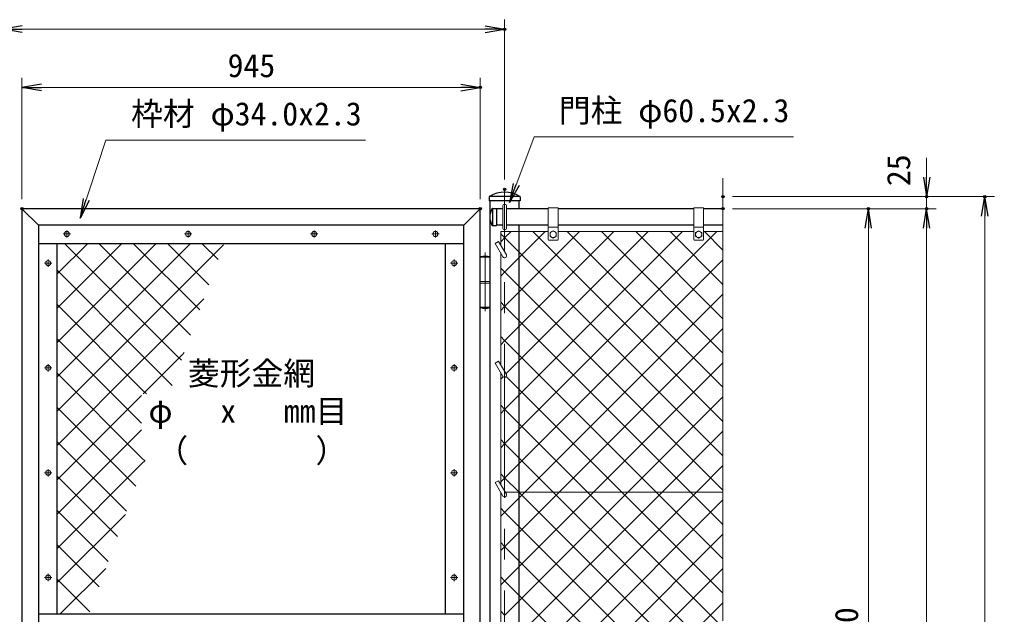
# Model space of a CAD drawing. Units: millimetres, scale not verified. Extents: x -4200 to 4200, y -2970 to 2970.
# Drawn here: x -2584 to -574, y 425 to 1651 of the extents above; entities that cross this region are included whole.
import ezdxf
from ezdxf.enums import TextEntityAlignment as Align

# ---------------------------------------------------------------- set-up
doc = ezdxf.new("R2010")
doc.units = ezdxf.units.MM
doc.header["$LTSCALE"] = 10
doc.header["$PDMODE"] = 32
doc.header["$PDSIZE"] = 5
doc.linetypes.add('USER1', pattern=[50.8, 31.75, -6.35, 6.35, -6.35])
for name, color, linetype, lineweight in [('0-0_D-STR1', 1, 'Continuous', 25), ('0-2_D-STR3', 3, 'Continuous', 13), ('0-3_D-BMK', 2, 'USER1', 13), ('0-6_D-STR-TXT', 7, 'Continuous', 13), ('0-7_D-STR-DIM', 7, 'Continuous', 13), ('0-B_D-STR2', 7, 'Continuous', 13)]:
    doc.layers.add(name, color=color, linetype=linetype, lineweight=lineweight)
doc.layers.add('0-8_0', color=7, linetype='Continuous')
doc.layers.add('0-9_Defpoints', color=8, linetype='Continuous')
doc.styles.add('ＭＳ ゴシック', font='')
doc.styles.get('ＭＳ ゴシック').set_extended_font_data('MS Gothic')

# ---------------------------------------------------------------- blocks, each defined once
blk = doc.blocks.new('_Open')
at = {"layer": '0-8_0'}
blk.add_line((-10, 1.667), (0, 0), dxfattribs=at)
blk.add_lwpolyline([(-10, -1.667), (0, 0), (-10, 0)], dxfattribs=at)

msp = doc.modelspace()

# ---------------------------------------------------------------- linework, layer by layer
at = {"layer": '0-0_D-STR1'}
for p, q in [((-1616.15, 1285.42), (-1616.15, 1277.37)), ((-1551.95, 1277.37), (-1616.15, 1277.37)), ((-1552.28, 1286.37), (-1615.81, 1286.37)), ((-1553.8, 1261.37), (-1553.8, 1277.37)), ((-1551.95, 1285.42), (-1551.95, 1277.37)), ((-2579.3, 1261.37), (-2579.3, 384.37)), ((-1634.3, 1261.37), (-2579.3, 1261.37)), ((-2579.3, 1261.37), (-2545.3, 1227.37)), ((-1634.3, 1261.37), (-1668.3, 1227.37)), ((-1634.3, -508.63), (-1634.3, 1261.37)), ((-1609.38, 1261.87), (-1601.05, 1261.87)), ((-1609.05, 1261.87), (-1609.05, 1226.87)), ((-1601.05, 1261.87), (-1601.05, 1226.87)), ((-1588.05, 1261.37), (-1601.05, 1261.37)), ((-1494.05, 1261.37), (-1580.05, 1261.37)), ((-1194.05, 1261.37), (-1474.05, 1261.37)), ((-1134.05, 1261.37), (-1174.05, 1261.37)), ((-2545.3, 1227.37), (-2545.3, 384.37)), ((-1668.3, 1227.37), (-2545.3, 1227.37)), ((-1668.3, -474.63), (-1668.3, 1227.37)), ((-1609.38, 1226.87), (-1601.05, 1226.87)), ((-1588.05, 1227.37), (-1601.05, 1227.37)), ((-1494.05, 1227.37), (-1580.05, 1227.37)), ((-1553.8, -474.63), (-1553.8, 1227.37)), ((-1194.05, 1227.37), (-1474.05, 1227.37)), ((-1134.05, 1227.37), (-1174.05, 1227.37)), ((-1668.3, 1189.37), (-2545.3, 1189.37)), ((-2507.3, 1189.37), (-2507.3, 426.37)), ((-1706.3, 426.37), (-1706.3, 1189.37)), ((-2545.3, 426.37), (-1668.3, 426.37))]:
    msp.add_line(p, q, dxfattribs=at)
msp.add_lwpolyline([(-1614.3, 1277.37), (-1614.3, -843.63), (-1553.8, -843.63), (-1553.8, -508.63)], dxfattribs=at)
for centre, radius, start, end in [((-1614.65, 1285.42), 1.5, 120.85073, 180), ((-1584.05, 1234.2), 61.17, 59.14927, 120.85073), ((-1553.45, 1285.42), 1.5, 0, 59.14927), ((-1578.82, 1244.37), 35.72, 151.52136, 208.47864), ((-1609.38, 1260.87), 1, 90, 147.70173), ((-1609.38, 1227.87), 1, 212.29827, 270)]:
    msp.add_arc(centre, radius, start, end, dxfattribs=at)
at = {"layer": '0-2_D-STR3'}
for p, q in [((-1588.05, 1222.37), (-1588.05, 1266.37)), ((-1580.05, 1222.37), (-1580.05, 1266.37)), ((-1494.05, 1263.37), (-1494.05, 1198.37)), ((-1474.05, 1263.37), (-1494.05, 1263.37)), ((-1474.05, 1263.37), (-1474.05, 1198.37)), ((-1194.05, 1263.37), (-1194.05, 1198.37)), ((-1174.05, 1263.37), (-1194.05, 1263.37)), ((-1174.05, 1263.37), (-1174.05, 1198.37)), ((-1592.05, 1214.37), (-1494.05, 1214.37)), ((-1592.05, 1186.22), (-1592.05, 1214.37)), ((-1474.05, 1223.37), (-1494.05, 1223.37)), ((-1490.55, 1212.11), (-1484.05, 1215.87)), ((-1490.55, 1212.11), (-1490.55, 1204.63)), ((-1484.05, 1215.87), (-1477.55, 1212.11)), ((-1477.55, 1212.11), (-1477.55, 1204.63)), ((-1474.05, 1214.37), (-1194.05, 1214.37)), ((-1174.05, 1223.37), (-1194.05, 1223.37)), ((-1190.55, 1212.11), (-1184.05, 1215.87)), ((-1190.55, 1212.11), (-1190.55, 1204.63)), ((-1184.05, 1215.87), (-1177.55, 1212.11)), ((-1177.55, 1212.11), (-1177.55, 1204.63)), ((-1174.05, 1214.37), (-1134.05, 1214.37)), ((-1603.44, 1189.96), (-1596.51, 1193.96)), ((-1603.44, 1189.96), (-1587.51, 1162.37)), ((-1596.51, 1193.96), (-1580.58, 1166.37)), ((-1476.05, 1196.37), (-1492.05, 1196.37)), ((-1176.05, 1196.37), (-1192.05, 1196.37)), ((-1592.05, 939.72), (-1592.05, 1170.22)), ((-1614.3, 1161.37), (-1634.3, 1161.37)), ((-1634.3, 1161.37), (-1634.3, 1058.37)), ((-1633.8, 1162.87), (-1633.8, 1161.37)), ((-1633.8, 1162.87), (-1614.8, 1162.87)), ((-1614.8, 1162.87), (-1614.8, 1161.37)), ((-1614.3, 1161.37), (-1614.3, 1058.37)), ((-1614.3, 1111.37), (-1634.3, 1111.37)), ((-1614.3, 1108.37), (-1634.3, 1108.37)), ((-1614.3, 1058.37), (-1634.3, 1058.37)), ((-1633.8, 1058.37), (-1633.8, 1056.87)), ((-1614.8, 1056.87), (-1633.8, 1056.87)), ((-1614.8, 1058.37), (-1614.8, 1056.87)), ((-1603.44, 943.46), (-1596.51, 947.46)), ((-1596.51, 947.46), (-1580.58, 919.87)), ((-1603.44, 943.46), (-1587.51, 915.87)), ((-1592.05, 693.22), (-1592.05, 923.72)), ((-1603.44, 696.96), (-1596.51, 700.96)), ((-1603.44, 696.96), (-1587.51, 669.37)), ((-1596.51, 700.96), (-1580.58, 673.37)), ((-1592.05, 398.22), (-1592.05, 677.22)), ((-1134.05, 677.37), (-1582.89, 677.37))]:
    msp.add_line(p, q, dxfattribs=at)
for points in [[(-1490.55, 1204.63), (-1484.05, 1200.87), (-1477.55, 1204.63)], [(-1190.55, 1204.63), (-1184.05, 1200.87), (-1177.55, 1204.63)]]:
    msp.add_lwpolyline(points, dxfattribs=at)
for centre, radius in [((-2486.8, 1209.37), 5.25), ((-2236.8, 1209.37), 5.25), ((-1976.8, 1209.37), 5.25), ((-1726.8, 1209.37), 5.25), ((-1484.05, 1208.37), 6.49), ((-1184.05, 1208.37), 6.49), ((-2525.3, 1149.37), 5.25), ((-1688.3, 1149.37), 5.25), ((-2525.3, 933.37), 5.25), ((-1688.3, 933.37), 5.25), ((-2525.3, 717.37), 5.25), ((-1688.3, 717.37), 5.25), ((-2525.3, 501.37), 5.25), ((-1688.3, 501.37), 5.25)]:
    msp.add_circle(centre, radius, dxfattribs=at)
for centre, radius, start, end in [((-1584.05, 1266.37), 4, 0, 180), ((-1584.05, 1222.37), 4, 180, 0), ((-1492.05, 1198.37), 2, 180, 270), ((-1476.05, 1198.37), 2, 270, 0), ((-1192.05, 1198.37), 2, 180, 270), ((-1176.05, 1198.37), 2, 270, 0), ((-1584.05, 1164.37), 4, 210, 30), ((-1624.3, 1133.53), 30.83, 72.05475, 107.94525), ((-1624.3, 1086.2), 30.83, 252.05475, 287.94525), ((-1584.05, 917.87), 4, 210, 30), ((-1584.05, 671.37), 4, 210, 30)]:
    msp.add_arc(centre, radius, start, end, dxfattribs=at)
at = {"layer": '0-3_D-BMK'}
for p, q in [((-1584.05, -858.63), (-1584.05, 1301.37)), ((-2479.36, 1209.37), (-2494.24, 1209.37)), ((-2486.8, 1216.81), (-2486.8, 1201.93)), ((-2229.36, 1209.37), (-2244.24, 1209.37)), ((-2236.8, 1216.81), (-2236.8, 1201.93)), ((-1969.36, 1209.37), (-1984.24, 1209.37)), ((-1976.8, 1216.81), (-1976.8, 1201.93)), ((-1719.36, 1209.37), (-1734.24, 1209.37)), ((-1726.8, 1216.81), (-1726.8, 1201.93)), ((-1624.3, 1171.07), (-1624.3, 1050.64)), ((-2517.86, 1149.37), (-2532.74, 1149.37)), ((-2525.3, 1156.81), (-2525.3, 1141.93)), ((-1680.86, 1149.37), (-1695.74, 1149.37)), ((-1688.3, 1156.81), (-1688.3, 1141.93)), ((-2532.74, 933.37), (-2517.86, 933.37)), ((-2525.3, 940.81), (-2525.3, 925.93)), ((-1695.74, 933.37), (-1680.86, 933.37)), ((-1688.3, 940.81), (-1688.3, 925.93)), ((-2525.3, 724.81), (-2525.3, 709.93)), ((-1688.3, 724.81), (-1688.3, 709.93)), ((-2532.74, 717.37), (-2517.86, 717.37)), ((-1695.74, 717.37), (-1680.86, 717.37)), ((-2525.3, 508.81), (-2525.3, 493.93)), ((-1688.3, 508.81), (-1688.3, 493.93)), ((-2532.74, 501.37), (-2517.86, 501.37)), ((-1695.74, 501.37), (-1680.86, 501.37))]:
    msp.add_line(p, q, dxfattribs=at)
at = {"layer": '0-6_D-STR-TXT'}
for points in [[(-988.65, 1409.37), (-1523.33, 1409.37), (-1573.36, 1275.81)], [(-1870.76, 1402.44), (-2406.7, 1402.44), (-2458.56, 1244.15)]]:
    msp.add_lwpolyline(points, dxfattribs=at)
at = {"layer": '0-7_D-STR-DIM'}
for p, q in [((-1584.05, 1321.37), (-1584.05, 1651.37)), ((-2579.05, 1631.37), (-1624.05, 1631.37)), ((-2579.3, 1281.37), (-2579.3, 1531.37)), ((-1634.3, 1281.37), (-1634.3, 1531.37)), ((-2539.3, 1511.37), (-1674.3, 1511.37)), ((-714.05, 1326.37), (-714.05, 1366.37)), ((-1134.05, 412.02), (-1134.05, 1324.37)), ((-1114.05, 1286.37), (-574.05, 1286.37)), ((-1114.05, 1286.37), (-694.05, 1286.37)), ((-714.05, 1261.37), (-714.05, 1286.37)), ((-1114.05, 1261.37), (-814.05, 1261.37)), ((-1114.05, 1261.37), (-694.05, 1261.37)), ((-1114.05, 1261.37), (-694.05, 1261.37)), ((-594.05, -803.63), (-594.05, 1246.37)), ((-834.05, -468.63), (-834.05, 1221.37)), ((-714.05, -498.63), (-714.05, 1221.37)), ((-714.05, 1221.37), (-714.05, 1181.37))]:
    msp.add_line(p, q, dxfattribs=at)
at = {"layer": '0-9_Defpoints'}
for p in [(-1584.05, 1631.37), (-1634.3, 1511.37), (-1584.05, 1301.37), (-1134.05, 1286.37), (-714.05, 1286.37), (-594.05, 1286.37), (-2579.3, 1261.37), (-1634.3, 1261.37), (-1134.05, 1261.37), (-834.05, 1261.37), (-714.05, 1261.37)]:
    msp.add_point(p, dxfattribs=at)
at = {"layer": '0-B_D-STR2'}
for p, q in [((-1553.8, 1090.11), (-1429.54, 1214.37)), ((-1553.8, 1019.4), (-1358.83, 1214.37)), ((-1134.05, 822.68), (-1525.73, 1214.37)), ((-1134.05, 893.39), (-1455.02, 1214.37)), ((-1134.05, 964.1), (-1384.31, 1214.37)), ((-1134.05, 1034.81), (-1313.6, 1214.37)), ((-1134.05, 1105.52), (-1242.89, 1214.37)), ((-1134.05, 1176.23), (-1172.18, 1214.37)), ((-2507.3, 1126.56), (-2444.49, 1189.37)), ((-2507.3, 1055.85), (-2373.78, 1189.37)), ((-2507.3, 985.14), (-2303.07, 1189.37)), ((-2507.3, 914.43), (-2232.36, 1189.37)), ((-2507.3, 843.72), (-2163.75, 1187.27)), ((-2231.56, 1000.96), (-2419.97, 1189.37)), ((-2212.69, 1052.8), (-2349.26, 1189.37)), ((-2193.82, 1104.64), (-2278.55, 1189.37)), ((-2174.96, 1156.48), (-2207.84, 1189.37)), ((-1584.05, 1059.86), (-1553.8, 1090.11)), ((-1542.28, 677.37), (-1134.05, 1085.6)), ((-1584.05, 1060.55), (-1592.05, 1068.55)), ((-1592.05, 1051.86), (-1584.05, 1059.86)), ((-1553.8, 1030.3), (-1584.05, 1060.55)), ((-1200.87, 677.37), (-1553.8, 1030.3)), ((-1584.05, 989.15), (-1553.8, 1019.4)), ((-1471.57, 677.37), (-1134.05, 1014.89)), ((-2332.99, 819.54), (-2507.3, 993.85)), ((-1584.05, 989.84), (-1592.05, 997.84)), ((-1592.05, 981.15), (-1584.05, 989.15)), ((-1553.8, 959.59), (-1584.05, 989.84)), ((-1271.58, 677.37), (-1553.8, 959.59)), ((-1400.86, 677.37), (-1134.05, 944.18)), ((-1592.05, 910.44), (-1587.14, 915.34)), ((-2507.3, 702.3), (-2332.99, 876.6)), ((-1330.15, 677.37), (-1134.05, 873.47)), ((-2344.78, 689.91), (-2507.3, 852.43)), ((-2507.3, 631.59), (-2332.99, 805.89)), ((-1259.44, 677.37), (-1134.05, 802.76)), ((-2363.64, 638.06), (-2507.3, 781.71)), ((-1188.73, 677.37), (-1134.05, 732.05)), ((-2382.51, 586.22), (-2507.3, 711)), ((-1584.05, 635.6), (-1553.8, 665.85)), ((-1553.8, 665.85), (-1542.28, 677.37)), ((-1553.8, 595.14), (-1471.57, 677.37)), ((-1553.8, 524.43), (-1400.86, 677.37)), ((-1553.8, 453.72), (-1330.15, 677.37)), ((-1553.8, 383.01), (-1259.44, 677.37)), ((-1553.8, 312.3), (-1188.73, 677.37)), ((-1134.05, 539.84), (-1271.58, 677.37)), ((-1134.05, 610.55), (-1200.87, 677.37)), ((-1584.05, 636.28), (-1592.05, 644.28)), ((-1553.8, 241.59), (-1134.05, 661.34)), ((-2401.38, 534.38), (-2507.3, 640.29)), ((-2507.3, 490.17), (-2366.07, 631.39)), ((-1592.05, 627.6), (-1584.05, 635.6)), ((-1553.8, 606.03), (-1584.05, 636.28)), ((-1134.05, 186.28), (-1553.8, 606.03)), ((-1584.05, 564.89), (-1553.8, 595.14)), ((-1553.8, 170.88), (-1134.05, 590.63)), ((-2420.25, 482.54), (-2507.3, 569.58)), ((-1584.05, 565.57), (-1592.05, 573.57)), ((-1592.05, 556.89), (-1584.05, 564.89)), ((-1553.8, 535.32), (-1584.05, 565.57)), ((-1584.05, 494.18), (-1553.8, 524.43)), ((-1134.05, 115.57), (-1553.8, 535.32)), ((-2500.39, 426.37), (-2406.54, 520.22)), ((-1584.05, 494.86), (-1592.05, 502.86)), ((-2439.12, 430.7), (-2507.3, 498.87)), ((-1592.05, 486.18), (-1584.05, 494.18)), ((-1553.8, 464.61), (-1584.05, 494.86)), ((-1176.55, 87.37), (-1553.8, 464.61)), ((-1584.05, 423.47), (-1553.8, 453.72)), ((-2505.5, 426.37), (-2507.3, 428.16)), ((-1584.05, 424.15), (-1592.05, 432.15))]:
    msp.add_line(p, q, dxfattribs=at)
for points in [[(-1592.05, 1193.29), (-1584.05, 1201.29), (-1570.96, 1214.37)], [(-1592.05, 1122.58), (-1584.05, 1130.58), (-1553.8, 1160.83), (-1500.25, 1214.37)], [(-1592.05, 839.73), (-1584.05, 847.73), (-1553.8, 877.98), (-1217.41, 1214.37)], [(-1592.05, 769.02), (-1584.05, 777.02), (-1553.8, 807.27), (-1146.7, 1214.37)], [(-1134.05, 751.97), (-1553.8, 1171.72), (-1584.05, 1201.97), (-1592.05, 1209.97)], [(-1581.33, 921.16), (-1553.8, 948.69), (-1288.12, 1214.37)], [(-2250.43, 949.11), (-2262.68, 961.37), (-2490.68, 1189.37)], [(-1592.05, 698.31), (-1584.05, 706.31), (-1553.8, 736.56), (-1134.05, 1156.31)], [(-2269.3, 897.27), (-2331.8, 959.77), (-2507.3, 1135.27)], [(-1134.05, 681.26), (-1553.8, 1101.01), (-1584.05, 1131.26), (-1592.05, 1139.26)], [(-2507.3, 773.01), (-2331.8, 948.51), (-2318.94, 961.37), (-2204.22, 1076.09)], [(-2322.7, 879.96), (-2331.8, 889.06), (-2507.3, 1064.56)], [(-2329.64, 879.96), (-2248.23, 961.37), (-2244.68, 964.92)], [(-2325.91, 741.75), (-2331.8, 747.64), (-2507.3, 923.14)], [(-1134.05, 469.13), (-1342.29, 677.37), (-1553.8, 888.88), (-1580.67, 915.75)], [(-1125.21, 389.58), (-1413, 677.37), (-1553.8, 818.16), (-1584.05, 848.41), (-1592.05, 856.41)], [(-1134.05, 327.7), (-1483.71, 677.37), (-1553.8, 747.45), (-1584.05, 777.7), (-1592.05, 785.7)], [(-2507.3, 560.88), (-2331.8, 736.38), (-2325.61, 742.57)], [(-1134.05, 256.99), (-1553.8, 676.74), (-1554.42, 677.37), (-1584.05, 706.99), (-1592.05, 714.99)], [(-1592.05, 61.92), (-1584.05, 69.92), (-1566.59, 87.37), (-1553.8, 100.17), (-1134.05, 519.92)], [(-1592.05, -8.8), (-1584.05, -0.8), (-1553.8, 29.45), (-1495.88, 87.37), (-1134.05, 449.2)]]:
    msp.add_lwpolyline(points, dxfattribs=at)

# ---------------------------------------------------------------- block references
at = {"layer": '0-6_D-STR-TXT', "xscale": 4, "yscale": 4}
for p, rotation in [((-1574.06, 1273.94), 249.46512), ((-2459.19, 1242.25), 251.85931)]:
    msp.add_blockref('_Open', p, dxfattribs=dict(at, rotation=rotation))
at = {"layer": '0-7_D-STR-DIM', "xscale": 4, "yscale": 4}
for p, rotation in [((-2619.05, 1631.37), 180), ((-2579.3, 1511.37), 180), ((-714.05, 1286.37), 270), ((-594.05, 1286.37), 90), ((-834.05, 1261.37), 90), ((-714.05, 1261.37), 90), ((-714.05, 1261.37), 90)]:
    msp.add_blockref('_Open', p, dxfattribs=dict(at, rotation=rotation))
for p in [(-1584.05, 1631.37), (-1634.3, 1511.37)]:
    msp.add_blockref('_Open', p, dxfattribs=at)

# ---------------------------------------------------------------- texts
at = {"layer": '0-6_D-STR-TXT', "style": 'ＭＳ ゴシック'}
for s, p in [('枠材 φ34.0x2.3', (-2354.26, 1418.58)), ('門柱 φ60.5x2.3', (-1472.41, 1425.38)), ('菱形金網', (-2237.25, 883.77)), ('φ\u3000 x\u3000 mm目', (-2318.46, 806.18)), ('（\u3000\u3000\u3000\u3000）', (-2302.22, 724.53))]:
    msp.add_text(s, height=48.09, dxfattribs=at).set_placement(p, align=Align.BOTTOM_LEFT)
at = {"layer": '0-7_D-STR-DIM', "style": 'ＭＳ ゴシック'}
msp.add_text('945', height=48.09, dxfattribs=at).set_placement((-2155.27, 1518.12), align=Align.BOTTOM_LEFT)
for s, p in [('25', (-733.43, 1308.01)), ('1770', (-840.79, 309.47))]:
    msp.add_text(s, height=48.09, rotation=90, dxfattribs=at).set_placement(p, align=Align.BOTTOM_LEFT)

doc.saveas('drawing.dxf')
